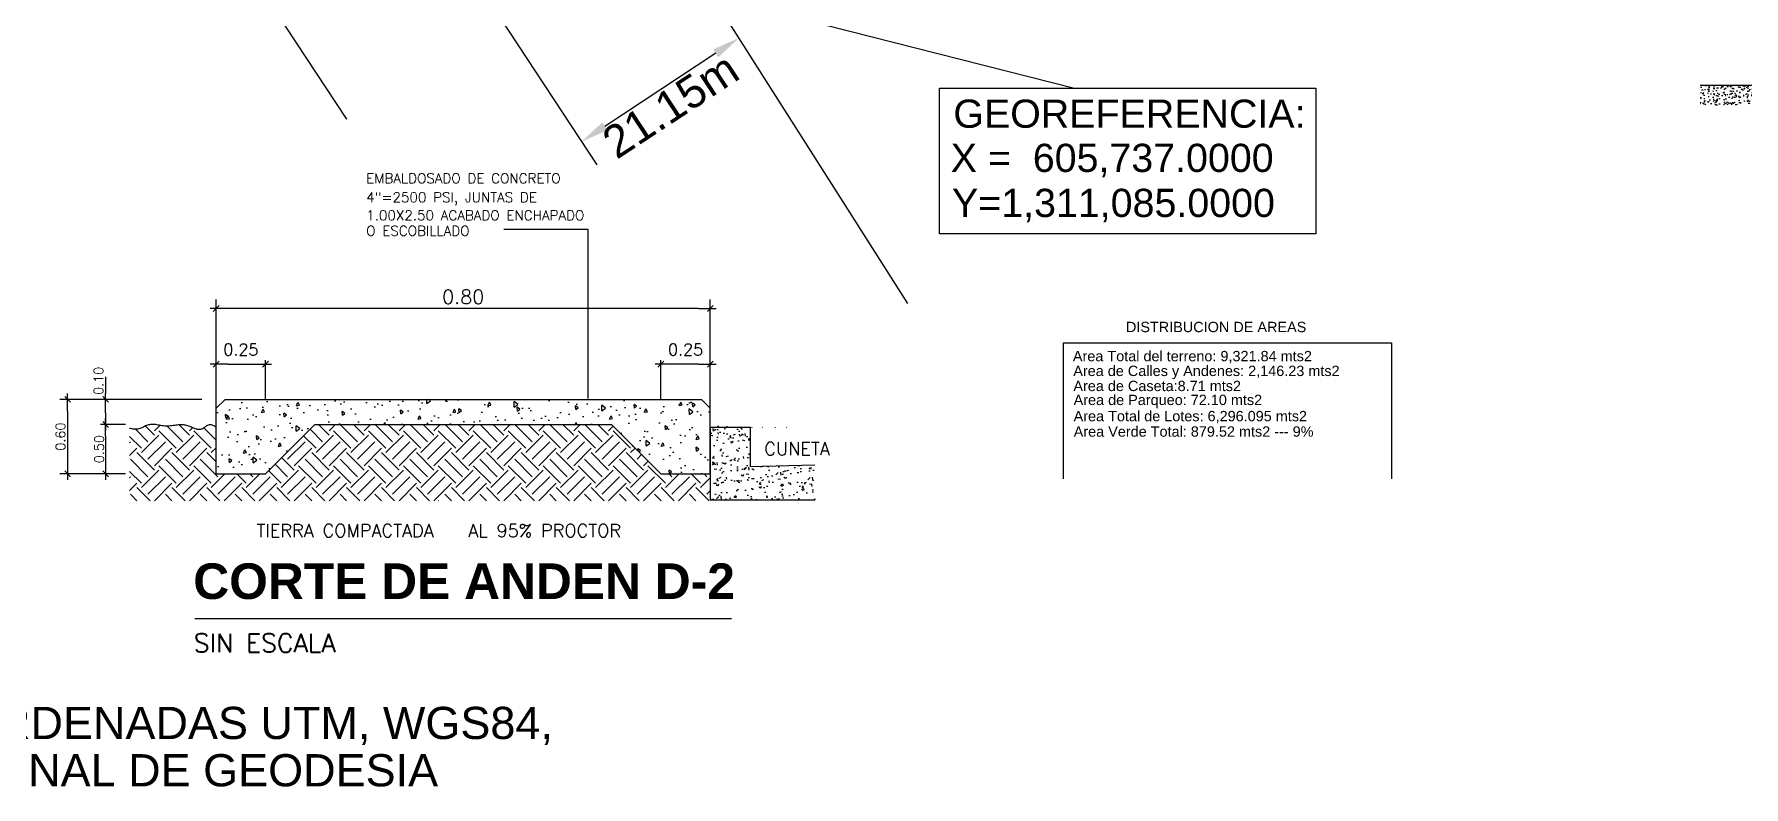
# Model space of a CAD drawing. Header units: millimetres. Extents: x 603916 to 1211550, y 1309898 to 2622648.
# Drawn here: x 604099.8 to 604245.8, y 1311004.4 to 1311068.6 of the extents above; entities that cross this region are included whole.
import ezdxf

# ---------------------------------------------------------------- set-up
doc = ezdxf.new("R2010")
doc.units = ezdxf.units.MM
doc.header["$PDMODE"] = 32
doc.header["$PDSIZE"] = 0.3
for name, color, linetype in [('acera', 8, 'Continuous'), ('CERCO', 6, 'Continuous'), ('COTAS', 3, 'Continuous'), ('CVL_CUADCON_TX', 2, 'Continuous'), ('datos y tabla de areas', 170, 'Continuous'), ('texto', 7, 'Continuous')]:
    doc.layers.add(name, color=color, linetype=linetype)
doc.styles.add('ARIALTEXT', font='')
doc.styles.add('PI', font='arial.ttf', dxfattribs={"height": 0.4})
doc.styles.add('PUNTOS PI', font='arial.ttf', dxfattribs={"height": 2.75})
doc.styles.add('ROMANS', font='ROMANS', dxfattribs={"height": 0.2})
doc.styles.add('ROTULOS', font='arial.ttf', dxfattribs={"height": 3})
doc.styles.get("Standard").update_dxf_attribs({"font": 'arial.ttf'})
doc.styles.get('ARIALTEXT').set_extended_font_data('Arial', bold=True)
doc.dimstyles.new('COTAS LINDEROS', dxfattribs={"dimscale": 40, "dimtxt": 2.75, "dimasz": 0.06, "dimexe": 0.005, "dimexo": 0.005, "dimgap": 0.005, "dimtad": 2, "dimzin": 0, "dimdsep": 46, "dimtxsty": 'PUNTOS PI', "dimcen": 0.09, "dimclrd": 1, "dimclre": 1, "dimclrt": 3, "dimadec": 0, "dimazin": 0, "dimtfac": 1, "dimtofl": 0, "dimtmove": 0, "dimatfit": 3, "dimldrblk": 'ARCHTICK', "dimfxl": 1, "dimtolj": 1, "dimtzin": 0, "dimarcsym": 0})
doc.dimstyles.get("Standard").update_dxf_attribs({"dimtxt": 0.18, "dimasz": 0.18, "dimexe": 0.18, "dimexo": 0.0625, "dimgap": 0.09, "dimtad": 0, "dimtih": 1, "dimtoh": 1, "dimdec": 4, "dimzin": 0, "dimdsep": 46, "dimtxsty": 'Standard', "dimcen": 0.09, "dimadec": 0, "dimazin": 0, "dimtfac": 1, "dimtdec": 4, "dimtofl": 0, "dimtmove": 0, "dimatfit": 3, "dimfxl": 1, "dimtolj": 1, "dimtzin": 0, "dimarcsym": 0})

# ---------------------------------------------------------------- blocks, each defined once
blk = doc.blocks.new('DEPSA')
at = {"color": 8}
blk.add_line((-1, 0), (0.5, 0), dxfattribs=at)
at = {"color": 4}
blk.add_line((-0.25, -0.25), (0.25, 0.25), dxfattribs=at)
blk = doc.blocks.new('*D82')
at = {"color": 1, "lineweight": -2, "transparency": 16777216}
blk.add_line((604158, 1311067), (604148.53, 1311060.76), dxfattribs=at)
at = {"color": 1, "transparency": 16777216}
for points in [[(604157.78, 1311067.33), (604158.22, 1311066.66), (604160.01, 1311068.32)], [(604148.31, 1311061.1), (604148.75, 1311060.43), (604146.52, 1311059.44)]]:
    blk.add_solid(points, dxfattribs=at)
at = {"layer": 'Defpoints', "color": 0, "transparency": 16777216}
for p in [(604160.01, 1311068.32), (604146.52, 1311059.44), (604146.52, 1311059.44)]:
    blk.add_point(p, dxfattribs=at)
at = {"color": 3, "transparency": 16777216, "insert": (604154.15, 1311062.54), "char_height": 2.75, "attachment_point": 5, "rotation": 33.3566, "style": 'PUNTOS PI'}
blk.add_mtext('\\A1;21.15m', dxfattribs=at)
blk = doc.blocks.new('_ArchTick')
at = {"color": 0, "linetype": 'ByBlock', "const_width": 0.15}
blk.add_lwpolyline([(-0.5, -0.5), (0.5, 0.5)], dxfattribs=at)

msp = doc.modelspace()

# ---------------------------------------------------------------- hatches: boundary and pattern name
at = {"true_color": 0x636466}
h = msp.add_hatch(dxfattribs=at)
h.set_pattern_fill('AR-CONC', color=251, scale=0.005138)
h.set_pattern_definition([(50, (258250.9228, 562566.4799), (0.9361067078, -0.0818986854), [0.097883279, -1.0767160689]), (355, (258250.9228, 562566.4799), (-0.1810888006, 0.9816939888), [0.0783066232, -0.8613758567]), (100.4514447, (258251.0008, 562566.4731), (0.7550179047, 0.8997952634), [0.0831879868, -0.9150686141]), (46.1842, (258250.9228, 562566.741), (1.3928664246, -0.2160231451), [0.1468249185, -1.6150741034]), (96.63555761, (258251.0388, 562566.723), (1.2198370125, 1.2713323036), [0.1247820313, -1.3726041608]), (351.18415117, (258250.9228, 562566.741), (1.2198370125, 1.2713323036), [0.1174597656, -1.2920579053]), (21, (258251.0533, 562566.6757), (0.7790295937, -0.5254620958), [0.097883279, -1.0767160689]), (326, (258251.0533, 562566.6757), (0.317553028, 0.9464001089), [0.0783066232, -0.8613728551]), (71.451445, (258251.1182, 562566.6319), (1.09658262, 0.420938018), [0.0831879868, -0.9150670366]), (37.5, (258250.92277, 562566.47994), (0.01586995347, 0.43446322626), [0, -0.85093197205, 0, -0.874423959, 0, -0.8646356311]), (7.5, (258250.92277, 562566.47994), (0.3433347857, 0.51475082177), [0, -0.49855216767, 0, -0.83135531625, 0, -0.3295403726]), (327.5, (258250.63173, 562566.47994), (0.69669564596, -0.02943560349), [0, -0.32627759665, 0, -1.01798610153, 0, -1.3507892501]), (317.5, (258250.5012, 562566.47994), (0.7611217842, 0.13064715568), [0, -0.42416087564, 0, -0.67604718025, 0, -0.95925613414])])
h.paths.add_polyline_path([(604247.203, 1311064.288), (604242.059, 1311064.288), (604242.059, 1311062.594), (604247.203, 1311062.594)])
h = msp.add_hatch()
h.set_pattern_fill('AR-CONC', color=6, scale=0.421875, angle=45, style=0)
h.set_pattern_definition([(95, (603247.866, 1310197.634), (2.32686, 1.9524674), [0.316406, -3.480469]), (40, (603247.866, 1310197.634), (-2.6577795, 1.829959), [0.253125, -2.784375]), (145.4514, (603248.06, 1310197.7968), (-0.3309165, 3.782427), [0.268904, -2.957943]), (91.1842, (603247.2693, 1310198.2307), (3.677455, 2.689933), [0.47461, -5.220703]), (141.6356, (603247.576, 1310198.455), (-0.117699, 5.694096), [0.403356, -4.436914]), (36.1842, (603247.2693, 1310198.2307), (-0.117703, 5.694096), [0.379687, -4.176562]), (66, (603247.7168, 1310198.3798), (2.9816926, 0.5795823), [0.316406, -3.480469]), (11, (603247.7168, 1310198.3798), (-1.437364, 2.8890356), [0.253125, -2.784375]), (116.4514, (603247.9653, 1310198.428), (1.544331, 3.468617), [0.268904, -2.957943]), (82.5, (603247.866, 1310197.634), (-0.95678375, 1.029332), [0, -2.750625, 0, -2.8265625, 0, -2.7949219]), (52.5, (603247.866, 1310197.634), (-0.3918077, 1.9613367), [0, -1.6115625, 0, -2.6873437, 0, -1.0652344]), (12.5, (603247.2007, 1310196.9688), (1.6597329, 1.5251657), [0, -1.0546875, 0, -3.290625, 0, -4.3664062]), (2.5, (603246.9024, 1310196.6705), (1.4410827, 2.0383304), [0, -1.3710937, 0, -2.1853125, 0, -3.1007812])])
h.paths.add_polyline_path([(604116.104, 1311037.448), (604115.346, 1311036.69), (604115.346, 1311031.086), (604119.565, 1311031.086), (604123.784, 1311035.305), (604149.096, 1311035.305), (604153.315, 1311031.086), (604157.534, 1311031.086), (604157.534, 1311036.69), (604156.776, 1311037.448)])
at = {"true_color": 0x939598}
h = msp.add_hatch(dxfattribs=at)
h.set_pattern_fill('EARTH', color=252, scale=8.4375, angle=45, style=0)
h.set_pattern_definition([(45, (605055.7194, 1310202.4735), (2e-16, 2.9831067), [2.109375, -2.109375]), (45, (605055.16, 1310203.0328), (2e-16, 2.9831067), [2.109375, -2.109375]), (45, (605054.6007, 1310203.5921), (2e-16, 2.9831067), [2.109375, -2.109375]), (135, (605054.6007, 1310203.965), (-2.9831067, 5e-16), [2.109375, -2.109375]), (135, (605055.16, 1310204.5244), (-2.9831067, 5e-16), [2.109375, -2.109375]), (135, (605055.7194, 1310205.0837), (-2.9831067, 5e-16), [2.109375, -2.109375])])
h.paths.add_polyline_path([(604123.784, 1311035.305), (604119.565, 1311031.086), (604115.346, 1311031.086), (604115.346, 1311035.083), (604115.191, 1311035.171), (604115.056, 1311035.23), (604114.937, 1311035.264), (604114.833, 1311035.275), (604114.742, 1311035.269), (604114.661, 1311035.249), (604114.589, 1311035.218), (604114.522, 1311035.181), (604114.461, 1311035.14), (604114.402, 1311035.099), (604114.346, 1311035.057), (604114.255, 1311034.989), (604114.151, 1311034.924), (604114.038, 1311034.88), (604113.91, 1311034.865), (604113.771, 1311034.877), (604113.623, 1311034.912), (604113.505, 1311034.954), (604113.425, 1311034.986), (604113.344, 1311035.021), (604113.262, 1311035.058), (604113.178, 1311035.095), (604113.092, 1311035.131), (604113.005, 1311035.166), (604112.916, 1311035.196), (604112.825, 1311035.223), (604112.733, 1311035.243), (604112.639, 1311035.259), (604112.543, 1311035.269), (604112.445, 1311035.274), (604112.344, 1311035.274), (604112.241, 1311035.27), (604112.134, 1311035.263), (604112.024, 1311035.252), (604111.91, 1311035.238), (604111.794, 1311035.222), (604111.676, 1311035.205), (604111.556, 1311035.189), (604111.434, 1311035.176), (604111.313, 1311035.165), (604111.192, 1311035.159), (604111.071, 1311035.159), (604110.953, 1311035.165), (604110.836, 1311035.177), (604110.721, 1311035.194), (604110.609, 1311035.213), (604110.499, 1311035.234), (604110.393, 1311035.254), (604110.29, 1311035.273), (604110.19, 1311035.29), (604110.095, 1311035.302), (604110.002, 1311035.309), (604109.913, 1311035.312), (604109.826, 1311035.309), (604109.741, 1311035.301), (604109.656, 1311035.288), (604109.573, 1311035.269), (604109.49, 1311035.244), (604109.406, 1311035.213), (604109.322, 1311035.177), (604109.238, 1311035.138), (604109.154, 1311035.098), (604109.07, 1311035.057), (604108.986, 1311035.019), (604108.902, 1311034.984), (604108.776, 1311034.94), (604108.612, 1311034.906), (604108.446, 1311034.895), (604108.28, 1311034.906), (604108.151, 1311034.929), (604108.066, 1311034.949), (604107.958, 1311034.977), (604107.958, 1311028.795), (604157.534, 1311028.795), (604157.534, 1311035.073), (604164.715, 1311035.042), (604164.622, 1311035.019), (604164.524, 1311035.004), (604164.427, 1311035.001), (604164.327, 1311035.011), (604164.227, 1311035.031), (604164.129, 1311035.058), (604164.039, 1311035.084), (604163.985, 1311035.1), (604163.929, 1311035.114), (604163.871, 1311035.128), (604163.808, 1311035.139), (604163.74, 1311035.146), (604163.665, 1311035.15), (604163.584, 1311035.148), (604163.494, 1311035.14), (604163.395, 1311035.127), (604163.29, 1311035.107), (604163.18, 1311035.084), (604163.069, 1311035.059), (604162.958, 1311035.032), (604162.851, 1311035.006), (604162.751, 1311034.982), (604162.659, 1311034.961), (604162.536, 1311034.936), (604162.412, 1311034.922), (604162.312, 1311034.927), (604162.222, 1311034.95), (604162.142, 1311034.986), (604162.052, 1311035.032), (604161.999, 1311035.059), (604161.941, 1311035.084), (604161.88, 1311035.107), (604161.813, 1311035.127), (604161.74, 1311035.14), (604161.662, 1311035.148), (604161.578, 1311035.149), (604161.491, 1311035.146), (604161.4, 1311035.137), (604161.309, 1311035.125), (604161.216, 1311035.109), (604161.125, 1311035.091), (604161.035, 1311035.071), (604160.949, 1311035.05), (604160.866, 1311035.029), (604160.786, 1311035.007), (604160.71, 1311034.986), (604160.637, 1311034.966), (604160.527, 1311034.935), (604160.411, 1311034.906), (604160.308, 1311034.887), (604160.216, 1311034.882), (604160.131, 1311034.893), (604160.052, 1311034.921), (604159.976, 1311034.965), (604159.902, 1311035.013), (604159.857, 1311035.043), (604159.809, 1311035.072), (604159.759, 1311035.099), (604159.705, 1311035.124), (604159.649, 1311035.146), (604159.589, 1311035.164), (604159.528, 1311035.179), (604159.466, 1311035.19), (604159.403, 1311035.198), (604159.341, 1311035.202), (604159.281, 1311035.202), (604159.223, 1311035.199), (604159.168, 1311035.193), (604159.115, 1311035.183), (604159.065, 1311035.171), (604159.017, 1311035.159), (604158.97, 1311035.145), (604158.893, 1311035.123), (604158.809, 1311035.103), (604158.718, 1311035.091), (604158.625, 1311035.088), (604158.534, 1311035.096), (604158.448, 1311035.112), (604158.369, 1311035.135), (604158.293, 1311035.16), (604158.248, 1311035.175), (604158.202, 1311035.188), (604158.155, 1311035.201), (604158.105, 1311035.212), (604158.052, 1311035.22), (604157.996, 1311035.224), (604157.936, 1311035.223), (604157.87, 1311035.215), (604157.797, 1311035.198), (604157.718, 1311035.172), (604157.63, 1311035.134), (604157.534, 1311035.083), (604157.534, 1311031.086), (604153.315, 1311031.086), (604149.096, 1311035.305)])
at = {"true_color": 0x000000}
h = msp.add_hatch(dxfattribs=at)
h.set_pattern_fill('AR-CONC', color=18, scale=0.01)
h.set_pattern_definition([(50, (301194.4839, 655442.8083), (1.82184669, -0.1593908554), [0.1905, -2.0955]), (355, (301194.4839, 655442.8083), (-0.3524342142, 1.9105684524), [0.1524, -1.6764058417]), (100.4514447, (301194.6357, 655442.795), (1.469412471, 1.751177519), [0.161900088, -1.780902446]), (46.1842, (301194.484, 655443.3163), (2.710790409, -0.420423279), [0.28575, -3.14325]), (96.6355576, (301194.7098, 655443.2813), (2.3740413405, 2.474261246), [0.242850231, -2.671356082]), (351.18415117, (301194.484, 655443.3163), (2.374041341, 2.474261246), [0.228599671, -2.514597319]), (21, (301194.7379, 655443.1893), (1.5161439127, -1.022651982), [0.1905, -2.0955]), (326, (301194.7379, 655443.1893), (0.6180202835, 1.841879661), [0.1524, -1.6764]), (71.451445, (301194.8642, 655443.1041), (2.134164193, 0.819227689), [0.161900088, -1.780899376]), (37.5, (301194.4839, 655442.80834), (0.0308860325, 0.84555038873), [0, -1.65608, 0, -1.7018, 0, -1.68275]), (7.5, (301194.4839, 655442.8083), (0.6681966251, 1.0018057482), [0, -0.97028, 0, -1.61798, 0, -0.64135]), (327.5, (301193.9175, 655442.80834), (1.3559059517, -0.0572874399), [0, -0.635, 0, -1.9812, 0, -2.6289]), (317.5, (301193.6635, 655442.8083), (1.4812918139, 0.2542649103), [0, -0.8255, 0, -1.31572, 0, -1.8669])])
h.paths.add_polyline_path([(604160.953, 1311031.722), (604160.953, 1311035.083), (604157.534, 1311035.083), (604157.534, 1311028.87), (604166.461, 1311028.87), (604166.461, 1311031.848)])

# ---------------------------------------------------------------- linework, layer by layer
at = {"color": 8}
for p, q in [((604115.346, 1311036.69), (604115.346, 1311045.971)), ((604157.534, 1311036.69), (604157.534, 1311045.971)), ((604156.534, 1311045.203), (604116.346, 1311045.203)), ((604115.346, 1311036.69), (604115.346, 1311044.135)), ((604157.534, 1311036.69), (604157.534, 1311044.135)), ((604116.346, 1311040.453), (604118.565, 1311040.453)), ((604119.565, 1311037.448), (604119.565, 1311040.792)), ((604153.315, 1311037.448), (604153.315, 1311040.792)), ((604156.534, 1311040.453), (604154.315, 1311040.453)), ((604105.909, 1311039.379), (604105.909, 1311037.944)), ((604114.109, 1311037.448), (604102.001, 1311037.448)), ((604114.109, 1311037.448), (604102.409, 1311037.448)), ((604102.662, 1311036.448), (604102.662, 1311032.086)), ((604105.909, 1311036.305), (604105.909, 1311036.448)), ((604107.61, 1311035.305), (604105.46, 1311035.305)), ((604105.91, 1311034.305), (604105.91, 1311032.086)), ((604107.61, 1311031.086), (604102.001, 1311031.086)), ((604107.61, 1311031.086), (604102.41, 1311031.086))]:
    msp.add_line(p, q, dxfattribs=at)
at = {"color": 7}
for p, q in [((604116.104, 1311037.448), (604115.346, 1311036.69)), ((604116.104, 1311037.448), (604156.776, 1311037.448)), ((604156.776, 1311037.448), (604157.534, 1311036.69)), ((604115.346, 1311035.083), (604115.346, 1311036.69)), ((604157.534, 1311035.083), (604157.534, 1311036.69))]:
    msp.add_line(p, q, dxfattribs=at)
at = {"color": 3}
for p, q in [((604115.346, 1311031.086), (604115.346, 1311035.083)), ((604123.784, 1311035.305), (604119.565, 1311031.086)), ((604123.784, 1311035.305), (604149.096, 1311035.305)), ((604149.096, 1311035.305), (604153.315, 1311031.086)), ((604157.534, 1311031.086), (604157.534, 1311035.083)), ((604115.346, 1311031.086), (604119.565, 1311031.086)), ((604153.315, 1311031.086), (604157.534, 1311031.086))]:
    msp.add_line(p, q, dxfattribs=at)
for p, q in [((604157.534, 1311035.083), (604160.953, 1311035.083)), ((604157.534, 1311035.083), (604157.534, 1311028.87)), ((604160.953, 1311035.083), (604160.953, 1311031.722)), ((604160.953, 1311031.722), (604166.461, 1311031.848)), ((604157.534, 1311028.87), (604166.461, 1311028.87))]:
    msp.add_line(p, q)
at = {"color": 1}
msp.add_line((604113.523, 1311018.727), (604159.356, 1311018.727), dxfattribs=at)
msp.add_lwpolyline([(604036.343, 1311226.863), (604147.856, 1311057.466)])
at = {"color": 4}
msp.add_lwpolyline([(604115.346, 1311035.083), (604115.191, 1311035.171), (604115.056, 1311035.23), (604114.937, 1311035.264), (604114.833, 1311035.275), (604114.742, 1311035.269), (604114.661, 1311035.249), (604114.589, 1311035.218), (604114.522, 1311035.181), (604114.461, 1311035.14), (604114.402, 1311035.099), (604114.346, 1311035.057), (604114.291, 1311035.016), (604114.236, 1311034.978), (604114.182, 1311034.943), (604114.126, 1311034.914), (604114.067, 1311034.892), (604114.006, 1311034.877), (604113.942, 1311034.869), (604113.875, 1311034.868), (604113.805, 1311034.874), (604113.733, 1311034.886), (604113.659, 1311034.904), (604113.583, 1311034.927), (604113.505, 1311034.954), (604113.425, 1311034.986), (604113.344, 1311035.021), (604113.262, 1311035.058), (604113.178, 1311035.095), (604113.092, 1311035.131), (604113.005, 1311035.166), (604112.916, 1311035.196), (604112.825, 1311035.223), (604112.733, 1311035.243), (604112.639, 1311035.259), (604112.543, 1311035.269), (604112.445, 1311035.274), (604112.344, 1311035.274), (604112.241, 1311035.27), (604112.134, 1311035.263), (604112.024, 1311035.252), (604111.91, 1311035.238), (604111.794, 1311035.222), (604111.676, 1311035.205), (604111.556, 1311035.189), (604111.434, 1311035.176), (604111.313, 1311035.165), (604111.192, 1311035.159), (604111.071, 1311035.159), (604110.953, 1311035.165), (604110.836, 1311035.177), (604110.721, 1311035.194), (604110.609, 1311035.213), (604110.499, 1311035.234), (604110.393, 1311035.254), (604110.29, 1311035.273), (604110.19, 1311035.29), (604110.095, 1311035.302), (604110.002, 1311035.309), (604109.913, 1311035.312), (604109.826, 1311035.309), (604109.741, 1311035.301), (604109.656, 1311035.288), (604109.573, 1311035.269), (604109.49, 1311035.244), (604109.406, 1311035.213), (604109.322, 1311035.177), (604109.238, 1311035.138), (604109.154, 1311035.098), (604109.07, 1311035.057), (604108.986, 1311035.019), (604108.902, 1311034.984), (604108.818, 1311034.954), (604108.735, 1311034.931), (604108.652, 1311034.914), (604108.569, 1311034.903), (604108.486, 1311034.898), (604108.403, 1311034.898), (604108.32, 1311034.904), (604108.236, 1311034.914), (604108.151, 1311034.929), (604108.066, 1311034.949), (604107.98, 1311034.971), (604107.958, 1311034.977)], dxfattribs=at)
at = {"layer": 'acera', "color": 7}
for p, q in [((604187.683, 1311042.276, 0.361), (604215.704, 1311042.276, 0.361)), ((604187.683, 1311030.654, 0.361), (604187.683, 1311042.276, 0.361)), ((604215.704, 1311042.276, 0.361), (604215.704, 1311030.654, 0.361))]:
    msp.add_line(p, q, dxfattribs=at)
at = {"layer": 'CERCO'}
msp.add_line((604157.681, 1311071.899), (604174.372, 1311045.639), dxfattribs=at)
msp.add_lwpolyline([(604126.512, 1311061.384), (604126.512, 1311061.384), (604099.652, 1311102.095), (604089.222, 1311118.56), (604070.518, 1311148.205)], dxfattribs=at)
at = {"layer": 'COTAS'}
msp.add_lwpolyline([(604157.681, 1311071.899), (604188.632, 1311064.027)], dxfattribs=at)
msp.add_lwpolyline([(604177.106, 1311064.027), (604209.235, 1311064.027), (604209.235, 1311051.586), (604177.106, 1311051.586)], close=True, dxfattribs=at)
at = {"layer": 'datos y tabla de areas', "color": 0}
msp.add_line((604242.059, 1311064.288), (604252.347, 1311064.288), dxfattribs=at)

# ---------------------------------------------------------------- block references
at = {"color": 8}
for p, rotation in [((604115.346, 1311045.203), 180), ((604115.346, 1311040.453), 180), ((604102.662, 1311037.448), 90), ((604105.909, 1311037.448), 90), ((604105.91, 1311035.305), 90), ((604105.909, 1311035.305), 270), ((604102.662, 1311031.086), 270), ((604105.91, 1311031.086), 270)]:
    msp.add_blockref('DEPSA', p, dxfattribs=dict(at, rotation=rotation))
for p in [(604157.534, 1311045.203), (604119.565, 1311040.453), (604157.534, 1311040.453)]:
    msp.add_blockref('DEPSA', p, dxfattribs=at)
at = {"rotation": 180}
msp.add_blockref('DEPSA', (604153.315, 1311040.453), dxfattribs=at)

# ---------------------------------------------------------------- texts
for s, height, style, p in [('EMBALDOSADO DE CONCRETO', 0.84375, 'ROMANS', (604128.158, 1311055.901)), ('4"=2500 PSI, JUNTAS DE', 0.84375, 'ROMANS', (604128.158, 1311054.282)), ('1.00X2.50 ACABADO ENCHAPADO', 0.84375, 'ROMANS', (604128.158, 1311052.743)), ('O ESCOBILLADO', 0.84375, 'ROMANS', (604128.158, 1311051.418)), ('CUNETA', 1.1065, 'ROMANS', (604162.148, 1311032.676)), ('TIERRA COMPACTADA', 1.10655, 'ROMANS', (604118.79, 1311025.689)), ('AL 95% PROCTOR', 1.10655, 'ROMANS', (604136.871, 1311025.689)), ('CUADRO DE DERROTERO CON COORDENADAS UTM, WGS84,', 2.75, 'PI', (604028.638, 1311008.444)), ('Z-16 NO VINCULADA  A LA RED NACIONAL DE GEODESIA', 2.75, 'PI', (604028.638, 1311004.404))]:
    msp.add_text(s, height=height, dxfattribs=dict(style=style)).set_placement(p)
at = {"color": 1, "style": 'ROMANS'}
msp.add_text('SIN ESCALA', height=1.5787, dxfattribs=at).set_placement((604113.427, 1311015.854))
at = {"attachment_point": 5, "style": 'ROMANS'}
for s, insert, char_height in [('\\A1;0.80', (604136.44, 1311046.194), 1.2), ('\\A1;0.25', (604117.456, 1311041.698), 1), ('\\A1;0.25', (604155.424, 1311041.698), 1)]:
    msp.add_mtext(s, dxfattribs=dict(at, insert=insert, char_height=char_height))
at = {"char_height": 0.8, "attachment_point": 5, "rotation": 90, "style": 'ROMANS'}
for s, insert in [('\\A1;0.10', (604105.295, 1311039.034)), ('\\A1;0.60', (604102.049, 1311034.267)), ('\\A1;0.50', (604105.352, 1311033.195))]:
    msp.add_mtext(s, dxfattribs=dict(at, insert=insert))
at = {"color": 3, "insert": (604113.39, 1311023.445), "char_height": 3.04054, "attachment_point": 1, "style": 'ARIALTEXT'}
msp.add_mtext('CORTE DE ANDEN D-2', dxfattribs=at)
at = {"layer": 'CVL_CUADCON_TX', "color": 251, "true_color": 0x636466, "style": 'PUNTOS PI'}
for s, p in [('GEOREFERENCIA:', (604178.286, 1311060.641)), ('X =  605,737.0000', (604178.064, 1311056.867)), ('Y=1,311,085.0000', (604178.171, 1311053.022))]:
    msp.add_text(s, height=2.40679, dxfattribs=at).set_placement(p)
at = {"layer": 'texto', "color": 7, "char_height": 0.88203, "width": 138.58155, "attachment_point": 3, "style": 'ROTULOS'}
for s, insert in [('DISTRIBUCION DE AREAS', (604208.427, 1311044.071)), ('Area Total del terreno: {\\C1;9,321.84 mts2}', (604208.904, 1311041.585)), ('Area de Calles y Andenes: {\\C1;2,146.23 mts2}', (604211.269, 1311040.322)), ('Area de Caseta:{\\C1;8.71 mts2}', (604202.851, 1311039.037)), ('Area de Parqueo: {\\C1;72.10 mts2}', (604204.655, 1311037.845)), ('Area Total de Lotes: {\\C1;6,296.095 mts2}', (604208.488, 1311036.462)), ('Area Verde Total: {\\C1;879.52 mts2 --- 9%}', (604209.042, 1311035.143))]:
    msp.add_mtext(s, dxfattribs=dict(at, insert=insert))

# ---------------------------------------------------------------- dimensions: what is measured, and where the dimension line sits
dim = msp.add_aligned_dim(p1=(604160.007, 1311068.318), p2=(604146.524, 1311059.442), distance=0, text='21.15m', dimstyle='COTAS LINDEROS', override={"dimpost": 'm'})
dim.commit()
dim.dimension.update_dxf_attribs({"geometry": '*D82', "text_midpoint": (604154.147, 1311062.54)})

# ---------------------------------------------------------------- leaders
at = {"color": 8}
msp.add_leader([(604147.107, 1311037.51), (604147.107, 1311051.962), (604139.898, 1311051.962)], dimstyle='Standard', dxfattribs=at)

doc.saveas('drawing.dxf')
